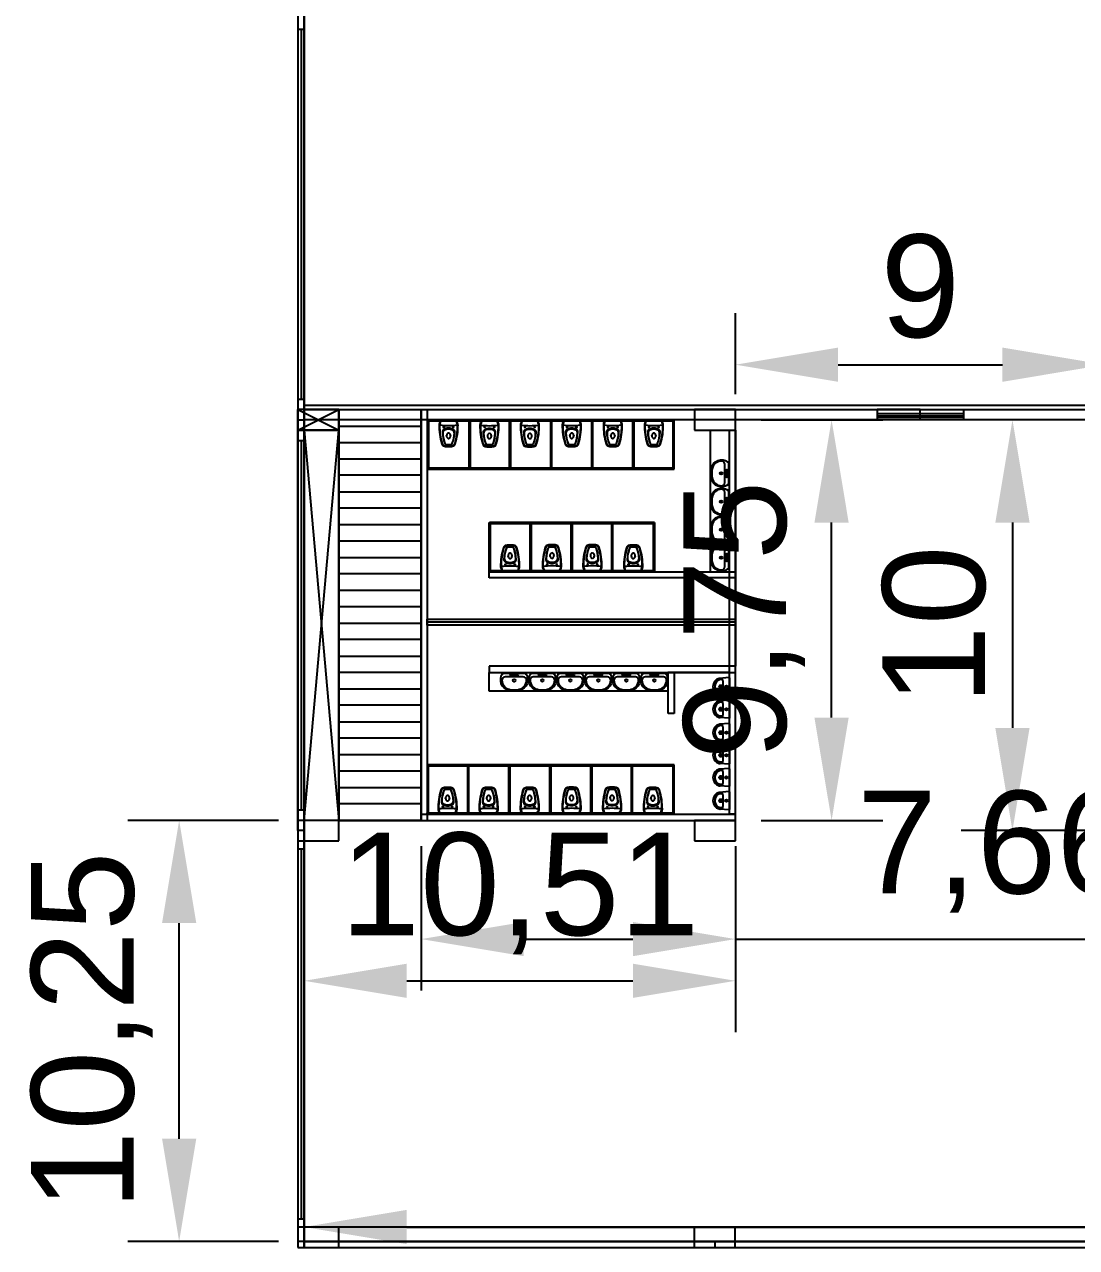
# Model space of a CAD drawing. Header units: millimetres. Extents: x 332 to 5606, y 276 to 1426.
# Drawn here: x 2765.07 to 2790.7, y 754.46 to 784.23 of the extents above; entities that cross this region are included whole.
import ezdxf

# ---------------------------------------------------------------- set-up
doc = ezdxf.new("R2010")
doc.units = ezdxf.units.MM
doc.layers.add('PEITORIL', color=5, linetype='Continuous')
doc.styles.get("Standard").update_dxf_attribs({"font": 'arial.ttf'})
doc.dimstyles.new('ISO-25', dxfattribs={"dimtxt": 2.5, "dimasz": 2.5, "dimexe": 1.25, "dimexo": 0.625, "dimtad": 1, "dimtxsty": 'Standard', "dimcen": 2.5, "dimadec": 0, "dimazin": 0, "dimtfac": 1, "dimtmove": 0, "dimatfit": 3, "dimfxl": 1, "dimarcsym": 0})

# ---------------------------------------------------------------- blocks, each defined once
blk = doc.blocks.new('vaso_cx_acoplada_1')
at = {"linetype": 'Continuous'}
for centre in [(-0.111, -0.242), (0.122, -0.242)]:
    blk.add_circle(centre, 0.008, dxfattribs=at)
for centre, radius, start, end in [((-0.115, -0.184), 0.11, 136.5326, 180), ((1.375, -0.195), 1.6, 179.59, 196.6011), ((0.001, -0.212), 0.215, 171.5717, 179.2851), ((1.375, -0.195), 1.59, 180.5244, 196.1957), ((0.001, -0.212), 0.215, 163.9784, 171.5717), ((-0.204, -0.182), 0.008, 171.5717, 263.6349), ((-0.101, -0.184), 0.11, 136.5326, 164.4946), ((0.005, 1.698), 1.9, 263.6349, 270), ((-0.249, -0.065), 0.07, 321.8555, 326.3665), ((-0.183, -0.109), 0.01, 95.7172, 146.3665), ((0.005, -1.99), 1.9, 90, 95.7172), ((-0.235, -0.065), 0.07, 321.8555, 326.3665), ((-0.16, -0.118), 0.0225, 114.5237, 139.2949), ((0.005, -0.493), 0.225, 90, 120.5583), ((0.005, -0.517), 0.225, 90, 116.109), ((0.005, -1.99), 1.9, 84.2828, 90), ((0.005, 1.698), 1.9, 270, 276.3651), ((0.005, -0.493), 0.225, 59.4417, 90), ((0.005, -0.517), 0.225, 63.891, 90), ((-1.364, -0.195), 1.59, 343.8043, 359.4756), ((-1.364, -0.195), 1.6, 343.3989, 0.41), ((0.171, -0.118), 0.0225, 40.7051, 65.4763), ((0.246, -0.065), 0.07, 213.6335, 218.1445), ((0.111, -0.184), 0.11, 15.5054, 43.4674), ((0.194, -0.109), 0.01, 33.6335, 84.2828), ((0.26, -0.065), 0.07, 213.6335, 218.1445), ((0.125, -0.184), 0.11, 0, 43.4674), ((0.215, -0.182), 0.008, 276.3651, 8.4283), ((0.01, -0.212), 0.215, 8.4283, 16.0216), ((0.01, -0.212), 0.215, 0.7149, 8.4283), ((-0.071, -0.363), 0.075, 120.5583, 184.2477), ((0.852, -0.295), 1, 184.2477, 200.2598), ((-0.061, -0.382), 0.075, 116.109, 182.0289), ((0.664, -0.356), 0.8, 182.0289, 200.9188), ((0.019, -0.458), 0.0636, 167.7779, 198.8244), ((-0.038, -0.446), 0.00501, 140.0137, 160.5298), ((-0.045, -0.439), 0.00416, 309.4719, 346.4901), ((0.048, -0.453), 0.0893, 163.2777, 172.1219), ((0.022, -0.458), 0.0664, 197.8884, 217.9267), ((0.027, -0.446), 0.0677, 144.0457, 163.2777), ((0.012, -0.466), 0.0536, 217.9267, 242.0063), ((0.014, -0.437), 0.0515, 119.7295, 144.0457), ((0.005, -0.478), 0.0398, 242.0063, 270), ((0.005, -0.422), 0.0347, 90, 119.7295), ((0.005, -0.422), 0.0347, 60.2705, 90), ((0.005, -0.478), 0.0398, 270, 297.9937), ((-0.003, -0.437), 0.0515, 35.9543, 60.2705), ((-0.001, -0.466), 0.0536, 297.9937, 322.0733), ((-0.016, -0.446), 0.0677, 16.7223, 35.9543), ((-0.011, -0.458), 0.0664, 322.0733, 342.1116), ((-0.037, -0.453), 0.0893, 7.8781, 16.7223), ((0.056, -0.439), 0.00416, 193.5099, 230.5281), ((-0.008, -0.458), 0.0636, 341.1756, 12.2221), ((0.049, -0.446), 0.00501, 19.4702, 39.9863), ((-0.653, -0.356), 0.8, 339.0812, 357.9711), ((-0.841, -0.295), 1, 339.7402, 355.7523), ((0.071, -0.382), 0.075, 357.9711, 63.891), ((0.082, -0.363), 0.075, 355.7523, 59.4417), ((-0.081, -0.629), 0.08, 196.6011, 260.4041), ((-0.075, -0.616), 0.08, 196.1957, 260.8899), ((0.005, -0.117), 0.6, 260.4041, 270), ((0.005, -0.117), 0.586, 260.8899, 270), ((-0.062, -0.632), 0.026, 200.2598, 262.5367), ((-0.059, -0.633), 0.026, 200.9188, 262.8803), ((0.005, -0.117), 0.546, 262.5367, 270), ((0.005, -0.117), 0.546, 270, 277.4633), ((0.005, -0.117), 0.586, 270, 279.1101), ((0.005, -0.117), 0.6, 270, 279.5959), ((0.07, -0.633), 0.026, 277.1197, 339.0812), ((0.073, -0.632), 0.026, 277.4633, 339.7402), ((0.086, -0.616), 0.08, 279.1101, 343.8043), ((0.092, -0.629), 0.08, 279.5959, 343.3989)]:
    blk.add_arc(centre, radius, start, end, dxfattribs=at)
blk = doc.blocks.new('mictorio')
for p, q in [((-0.214, 0), (0.214, 0)), ((-0.221, -0.008), (-0.203, -0.242)), ((-0.171, -0.19), (-0.165, -0.236)), ((-0.143, -0.157), (0.143, -0.157)), ((0.171, -0.19), (0.165, -0.236)), ((0.221, -0.008), (0.203, -0.242))]:
    blk.add_line(p, q)
for centre, radius in [((-0.028, -0.196), 0.0107), ((-0.028, -0.227), 0.0107), ((0, -0.072), 0.0286), ((0, -0.072), 0.0143), ((0, -0.18), 0.0107), ((0, -0.243), 0.0107), ((0.028, -0.196), 0.0107), ((0.028, -0.227), 0.0107)]:
    blk.add_circle(centre, radius)
for centre, radius, start, end in [((-0.214, -0.007), 0.00716, 90, 184.572), ((0.214, -0.007), 0.00716, 355.428, 90), ((-0.13, -0.229), 0.0737, 108.6318, 194.8504), ((0, -0.192), 0.209, 195.6529, 344.3471), ((-0.143, -0.186), 0.0286, 90, 187.7652), ((0, -0.181), 0.174, 198.6893, 341.3107), ((0.143, -0.186), 0.0286, 352.2348, 90), ((0.13, -0.229), 0.0737, 345.1496, 71.3682)]:
    blk.add_arc(centre, radius, start, end)
blk = doc.blocks.new('lavatorio_66x45')
blk.add_lwpolyline([(-0.285, -0.029, -0.247757), (-0.23, 0), (0, 0), (0.23, 0, -0.247757), (0.285, -0.029, -0.523187), (0.129, -0.437, -0.064231), (0, -0.454, -0.064231), (-0.129, -0.437, -0.523187)], format="xyb", close=True)
for points in [[(0.122, -0.408, 0.331039), (0.301, -0.191, 0.428943), (0.221, -0.107), (0, -0.107), (-0.221, -0.107, 0.428943), (-0.301, -0.191, 0.331039), (-0.122, -0.408)], [(-0.284, -0.053, -0.019603), (-0.274, -0.037, -0.247757), (-0.23, -0.013), (0.23, -0.013, -0.247757), (0.274, -0.037, -0.019603), (0.284, -0.053, -0.064281)]]:
    blk.add_lwpolyline(points, format="xyb")
for centre, radius in [((-0.074, -0.053), 0.0234), ((0, -0.194), 0.03), ((0, -0.053), 0.0234), ((0.074, -0.053), 0.0234)]:
    blk.add_circle(centre, radius)
for start, end in [(253.4907, 270), (270, 286.5093)]:
    blk.add_arc((0, 0.053), 0.477, start, end)
blk = doc.blocks.new('PORTA')
for p, q in [((-0.09, 0), (-0.09, -2.1)), ((-0.06, 0), (-0.06, -2.1))]:
    blk.add_line(p, q)
at = {"layer": 'PEITORIL'}
for p, q in [((-0.15, 0), (-0.15, -2.1)), ((0, 0), (0, -2.1))]:
    blk.add_line(p, q, dxfattribs=at)
blk = doc.blocks.new('*D108')
at = {"color": 0, "lineweight": -2, "transparency": 16777216}
for p, q in [((2791.017, 774.605), (2787.887, 774.605)), ((2789.137, 772.105), (2789.137, 767.105)), ((2791.017, 764.605), (2787.887, 764.605))]:
    blk.add_line(p, q, dxfattribs=at)
at = {"color": 0, "transparency": 16777216}
for points in [[(2788.72, 772.105), (2789.554, 772.105), (2789.137, 774.605)], [(2788.72, 767.105), (2789.554, 767.105), (2789.137, 764.605)]]:
    blk.add_solid(points, dxfattribs=at)
at = {"layer": 'Defpoints', "color": 0, "transparency": 16777216}
for p in [(2791.642, 774.605), (2789.137, 764.605), (2791.642, 764.605)]:
    blk.add_point(p, dxfattribs=at)
at = {"color": 0, "transparency": 16777216, "insert": (2787.235, 769.605), "char_height": 2.5, "attachment_point": 5, "rotation": 90}
blk.add_mtext('10', dxfattribs=at)
blk = doc.blocks.new('*D112')
at = {"color": 0, "lineweight": -2, "transparency": 16777216}
for p, q in [((2771.885, 755.58), (2771.885, 756.205)), ((2831.885, 755.58), (2831.885, 756.205)), ((2774.385, 754.955), (2829.385, 754.955))]:
    blk.add_line(p, q, dxfattribs=at)
at = {"color": 0, "transparency": 16777216}
for points in [[(2774.385, 755.372), (2774.385, 754.539), (2771.885, 754.955)], [(2829.385, 755.372), (2829.385, 754.539), (2831.885, 754.955)]]:
    blk.add_solid(points, dxfattribs=at)
at = {"layer": 'Defpoints', "color": 0, "transparency": 16777216}
for p in [(2771.885, 754.955), (2831.885, 754.955), (2831.885, 754.955)]:
    blk.add_point(p, dxfattribs=at)
at = {"color": 0, "transparency": 16777216, "insert": (2801.885, 756.857), "char_height": 2.5, "attachment_point": 5}
blk.add_mtext('60', dxfattribs=at)
blk = doc.blocks.new('*D113')
at = {"color": 0, "lineweight": -2, "transparency": 16777216}
for p, q in [((2771.26, 764.855), (2767.592, 764.855)), ((2768.842, 757.105), (2768.842, 762.355)), ((2771.26, 754.605), (2767.592, 754.605))]:
    blk.add_line(p, q, dxfattribs=at)
at = {"color": 0, "transparency": 16777216}
for points in [[(2768.426, 762.355), (2769.259, 762.355), (2768.842, 764.855)], [(2768.426, 757.105), (2769.259, 757.105), (2768.842, 754.605)]]:
    blk.add_solid(points, dxfattribs=at)
at = {"layer": 'Defpoints', "color": 0, "transparency": 16777216}
for p in [(2768.842, 764.855), (2771.885, 764.855), (2771.885, 754.605)]:
    blk.add_point(p, dxfattribs=at)
at = {"color": 0, "transparency": 16777216, "insert": (2766.715, 759.73), "char_height": 2.5, "attachment_point": 5, "rotation": 90}
blk.add_mtext('10,25', dxfattribs=at)
blk = doc.blocks.new('*D114')
at = {"color": 0, "lineweight": -2, "transparency": 16777216}
for p, q in [((2771.885, 764.23), (2771.885, 759.699)), ((2782.392, 764.23), (2782.392, 759.699)), ((2774.385, 760.949), (2779.892, 760.949))]:
    blk.add_line(p, q, dxfattribs=at)
at = {"color": 0, "transparency": 16777216}
for points in [[(2774.385, 761.365), (2774.385, 760.532), (2771.885, 760.949)], [(2779.892, 761.365), (2779.892, 760.532), (2782.392, 760.949)]]:
    blk.add_solid(points, dxfattribs=at)
at = {"layer": 'Defpoints', "color": 0, "transparency": 16777216}
for p in [(2771.885, 764.855), (2782.392, 764.855), (2782.392, 760.949)]:
    blk.add_point(p, dxfattribs=at)
at = {"color": 0, "transparency": 16777216, "insert": (2777.138, 763.076), "char_height": 2.5, "attachment_point": 5}
blk.add_mtext('10,51', dxfattribs=at)
blk = doc.blocks.new('*D115')
at = {"color": 0, "lineweight": -2, "transparency": 16777216}
for p, q in [((2783.017, 774.605), (2785.982, 774.605)), ((2784.732, 767.355), (2784.732, 772.105)), ((2783.017, 764.855), (2785.982, 764.855))]:
    blk.add_line(p, q, dxfattribs=at)
at = {"color": 0, "transparency": 16777216}
for points in [[(2784.315, 772.105), (2785.148, 772.105), (2784.732, 774.605)], [(2784.315, 767.355), (2785.148, 767.355), (2784.732, 764.855)]]:
    blk.add_solid(points, dxfattribs=at)
at = {"layer": 'Defpoints', "color": 0, "transparency": 16777216}
for p in [(2782.392, 774.605), (2784.732, 774.605), (2782.392, 764.855)]:
    blk.add_point(p, dxfattribs=at)
at = {"color": 0, "transparency": 16777216, "insert": (2782.604, 769.73), "char_height": 2.5, "attachment_point": 5, "rotation": 90}
blk.add_mtext('9,75', dxfattribs=at)
blk = doc.blocks.new('*D116')
at = {"color": 0, "lineweight": -2, "transparency": 16777216}
for p, q in [((2782.392, 775.23), (2782.392, 777.198)), ((2791.392, 775.23), (2791.392, 777.198)), ((2784.892, 775.948), (2788.892, 775.948))]:
    blk.add_line(p, q, dxfattribs=at)
at = {"color": 0, "transparency": 16777216}
for points in [[(2784.892, 776.364), (2784.892, 775.531), (2782.392, 775.948)], [(2788.892, 776.364), (2788.892, 775.531), (2791.392, 775.948)]]:
    blk.add_solid(points, dxfattribs=at)
at = {"layer": 'Defpoints', "color": 0, "transparency": 16777216}
for p in [(2791.392, 775.948), (2782.392, 774.605), (2791.392, 774.605)]:
    blk.add_point(p, dxfattribs=at)
at = {"color": 0, "transparency": 16777216, "insert": (2786.892, 777.849), "char_height": 2.5, "attachment_point": 5}
blk.add_mtext('9', dxfattribs=at)
blk = doc.blocks.new('*D123')
at = {"color": 0, "lineweight": -2, "transparency": 16777216}
for p, q in [((2774.735, 764.23), (2774.735, 760.714)), ((2782.392, 764.23), (2782.392, 760.714)), ((2777.235, 761.964), (2779.892, 761.964)), ((2782.392, 761.964), (2792.613, 761.964))]:
    blk.add_line(p, q, dxfattribs=at)
at = {"color": 0, "transparency": 16777216}
for points in [[(2777.235, 762.381), (2777.235, 761.548), (2774.735, 761.964)], [(2779.892, 762.381), (2779.892, 761.548), (2782.392, 761.964)]]:
    blk.add_solid(points, dxfattribs=at)
at = {"layer": 'Defpoints', "color": 0, "transparency": 16777216}
for p in [(2774.735, 764.855), (2782.392, 764.855), (2782.392, 761.964)]:
    blk.add_point(p, dxfattribs=at)
at = {"color": 0, "transparency": 16777216, "insert": (2788.752, 764.092), "char_height": 2.5, "attachment_point": 5}
blk.add_mtext('7,66', dxfattribs=at)

msp = doc.modelspace()

# ---------------------------------------------------------------- linework, layer by layer
for p, q in [((2771.735, 814.755), (2771.735, 754.455)), ((2771.885, 814.605), (2771.885, 754.605)), ((2771.885, 774.605), (2771.885, 784.605)), ((2772.735, 774.855), (2771.735, 774.855)), ((2771.735, 774.855), (2771.735, 774.355)), ((2772.735, 774.355), (2772.735, 774.855)), ((2772.735, 764.855), (2772.735, 774.855)), ((2772.735, 774.855), (2774.735, 774.855)), ((2774.735, 774.855), (2774.735, 774.355)), ((2774.735, 764.855), (2774.735, 774.855)), ((2782.392, 774.855), (2781.392, 774.855)), ((2781.392, 774.855), (2781.392, 774.355)), ((2782.392, 774.355), (2782.392, 774.855)), ((2771.735, 764.605), (2771.735, 774.605)), ((2771.735, 774.605), (2771.885, 774.605)), ((2772.735, 774.455), (2774.735, 774.455)), ((2772.735, 774.455), (2772.735, 774.055)), ((2771.735, 774.355), (2772.735, 774.355)), ((2771.885, 774.355), (2772.735, 774.355)), ((2781.392, 774.355), (2782.392, 774.355)), ((2772.735, 774.055), (2774.735, 774.055)), ((2772.735, 774.055), (2772.735, 773.655)), ((2772.735, 773.655), (2774.735, 773.655)), ((2774.735, 773.655), (2774.735, 773.255)), ((2774.735, 773.255), (2772.735, 773.255)), ((2772.735, 773.255), (2772.735, 772.855)), ((2772.735, 772.855), (2774.735, 772.855)), ((2774.735, 772.855), (2774.735, 772.455)), ((2774.735, 772.455), (2772.735, 772.455)), ((2772.735, 772.455), (2772.735, 772.055)), ((2772.735, 772.055), (2774.735, 772.055)), ((2774.735, 772.055), (2774.735, 771.655)), ((2774.735, 771.655), (2772.735, 771.655)), ((2772.735, 771.655), (2772.735, 771.255)), ((2772.735, 771.255), (2774.735, 771.255)), ((2774.735, 771.255), (2774.735, 770.855)), ((2774.735, 770.855), (2772.735, 770.855)), ((2772.735, 770.855), (2772.735, 770.455)), ((2772.735, 770.455), (2774.735, 770.455)), ((2774.735, 770.455), (2774.735, 770.055)), ((2774.735, 770.055), (2772.735, 770.055)), ((2772.735, 770.055), (2772.735, 769.655)), ((2772.735, 769.655), (2774.735, 769.655)), ((2774.735, 769.655), (2774.735, 769.255)), ((2774.735, 769.255), (2772.735, 769.255)), ((2772.735, 769.255), (2772.735, 768.855)), ((2772.735, 768.855), (2774.735, 768.855)), ((2774.735, 768.855), (2774.735, 768.455)), ((2774.735, 768.455), (2772.735, 768.455)), ((2772.735, 768.455), (2772.735, 768.055)), ((2772.735, 768.055), (2774.735, 768.055)), ((2774.735, 768.055), (2774.735, 767.655)), ((2774.735, 767.655), (2772.735, 767.655)), ((2772.735, 767.655), (2772.735, 767.255)), ((2772.735, 767.255), (2774.735, 767.255)), ((2774.735, 767.255), (2774.735, 766.855)), ((2774.735, 766.855), (2772.735, 766.855)), ((2772.735, 766.855), (2772.735, 766.455)), ((2772.735, 766.455), (2774.735, 766.455)), ((2774.735, 766.455), (2774.735, 766.055)), ((2774.735, 766.055), (2772.735, 766.055)), ((2772.735, 766.055), (2772.735, 765.655)), ((2772.735, 765.655), (2774.735, 765.655)), ((2774.735, 765.655), (2774.735, 765.255)), ((2774.735, 765.255), (2772.735, 765.255)), ((2772.735, 765.255), (2772.735, 764.855)), ((2772.735, 764.855), (2771.735, 764.855)), ((2771.735, 764.855), (2771.735, 764.355)), ((2772.735, 764.355), (2772.735, 764.855)), ((2774.735, 764.855), (2772.735, 764.855)), ((2772.735, 764.855), (2774.735, 764.855)), ((2782.392, 764.855), (2781.392, 764.855)), ((2781.392, 764.855), (2781.392, 764.355)), ((2782.392, 764.355), (2782.392, 764.855)), ((2771.885, 764.605), (2771.735, 764.605)), ((2771.735, 764.355), (2772.735, 764.355)), ((2771.885, 754.605), (2771.885, 764.605)), ((2781.392, 764.355), (2782.392, 764.355)), ((2772.735, 754.955), (2771.735, 754.955)), ((2771.735, 754.955), (2771.735, 754.455)), ((2772.735, 754.455), (2772.735, 754.955)), ((2782.385, 754.955), (2781.385, 754.955)), ((2781.385, 754.955), (2781.385, 754.455)), ((2782.385, 754.455), (2782.385, 754.955)), ((2771.885, 754.605), (2771.735, 754.605)), ((2771.885, 754.605), (2891.885, 754.605)), ((2771.885, 754.605), (2781.885, 754.605)), ((2771.885, 754.605), (2771.885, 754.455)), ((2771.885, 754.455), (2771.885, 754.605)), ((2781.885, 754.605), (2781.885, 754.605)), ((2781.885, 754.605), (2781.885, 754.455)), ((2771.735, 754.455), (2892.035, 754.455)), ((2771.735, 754.455), (2772.735, 754.455)), ((2781.385, 754.455), (2782.385, 754.455)), ((2781.885, 754.455), (2791.885, 754.455))]:
    msp.add_line(p, q)
at = {"color": 5}
for p, q in [((2771.885, 784.105), (2771.735, 784.105)), ((2771.81, 784.105), (2771.81, 775.105)), ((2771.735, 775.105), (2771.885, 775.105)), ((2771.735, 774.105), (2771.885, 774.105)), ((2771.81, 774.105), (2771.81, 765.105)), ((2771.885, 765.105), (2771.735, 765.105)), ((2771.885, 764.155), (2771.735, 764.155)), ((2771.81, 764.155), (2771.81, 755.155)), ((2771.735, 755.155), (2771.885, 755.155))]:
    msp.add_line(p, q, dxfattribs=at)
at = {"color": 1}
for p, q in [((2771.735, 774.855), (2772.735, 774.355)), ((2771.735, 774.355), (2772.735, 774.855)), ((2772.735, 774.855), (2771.735, 774.855)), ((2771.735, 774.855), (2771.735, 774.355)), ((2771.735, 774.355), (2771.735, 774.855)), ((2771.735, 774.855), (2771.735, 754.455)), ((2772.735, 774.855), (2772.735, 774.455)), ((2772.735, 774.855), (2772.735, 774.355)), ((2774.735, 774.855), (2774.885, 774.855)), ((2774.885, 774.855), (2774.885, 764.855)), ((2782.392, 764.855), (2782.392, 774.855)), ((2881.392, 774.605), (2774.735, 774.605)), ((2772.735, 774.355), (2771.735, 774.355)), ((2771.735, 774.355), (2771.735, 774.355)), ((2771.885, 764.855), (2772.735, 774.355)), ((2772.735, 774.355), (2771.885, 774.355)), ((2771.885, 774.355), (2772.735, 764.855)), ((2772.735, 774.355), (2772.735, 764.855)), ((2774.735, 774.355), (2774.735, 764.855)), ((2774.735, 764.855), (2774.735, 765.005)), ((2774.735, 765.005), (2782.392, 765.005)), ((2772.735, 764.855), (2771.885, 764.855)), ((2774.735, 764.855), (2782.392, 764.855))]:
    msp.add_line(p, q, dxfattribs=at)
at = {"color": 7, "true_color": 0xffffff}
for p, q in [((2891.885, 774.955), (2771.885, 774.955)), ((2781.787, 770.905), (2781.787, 774.355)), ((2776.392, 768.003), (2776.392, 768.455)), ((2780.75, 768.003), (2776.392, 768.003)), ((2891.885, 754.955), (2771.885, 754.955))]:
    msp.add_line(p, q, dxfattribs=at)
at = {"color": 3}
for p, q in [((2786.892, 774.855), (2785.842, 774.855)), ((2785.842, 774.855), (2785.842, 774.605)), ((2786.892, 774.605), (2786.892, 774.855)), ((2786.892, 774.855), (2787.942, 774.855)), ((2787.942, 774.855), (2787.942, 774.605)), ((2774.883, 774.605), (2774.883, 773.405)), ((2774.898, 774.605), (2774.883, 774.605)), ((2780.868, 774.575), (2774.883, 774.575)), ((2775.898, 774.605), (2774.898, 774.605)), ((2774.898, 774.605), (2774.898, 773.405)), ((2774.898, 774.605), (2774.898, 773.405)), ((2774.913, 774.605), (2774.913, 773.405)), ((2776.898, 774.605), (2775.898, 774.605)), ((2775.898, 774.605), (2775.898, 773.405)), ((2775.898, 774.605), (2775.928, 774.605)), ((2775.928, 774.605), (2775.928, 773.405)), ((2776.883, 774.605), (2776.883, 773.405)), ((2777.898, 774.605), (2776.898, 774.605)), ((2776.898, 774.605), (2776.898, 773.405)), ((2776.898, 774.605), (2776.898, 773.405)), ((2776.913, 774.605), (2776.913, 773.405)), ((2777.883, 774.605), (2777.883, 773.405)), ((2778.898, 774.605), (2777.898, 774.605)), ((2777.898, 774.605), (2777.898, 773.405)), ((2777.898, 774.605), (2777.898, 773.405)), ((2777.913, 774.605), (2777.913, 773.405)), ((2778.883, 774.605), (2778.883, 773.405)), ((2779.898, 774.605), (2778.898, 774.605)), ((2778.898, 774.605), (2778.898, 773.405)), ((2778.898, 774.605), (2778.898, 773.405)), ((2778.913, 774.605), (2778.913, 773.405)), ((2779.898, 774.605), (2779.883, 774.605)), ((2779.883, 774.605), (2779.883, 773.405)), ((2780.898, 774.605), (2779.898, 774.605)), ((2779.898, 774.605), (2779.898, 773.405)), ((2780.898, 774.605), (2779.898, 774.605)), ((2779.898, 774.605), (2779.913, 774.605)), ((2779.913, 774.605), (2779.913, 773.405)), ((2780.898, 774.605), (2780.868, 774.605)), ((2780.868, 774.605), (2780.868, 773.405)), ((2780.898, 773.405), (2780.898, 774.605)), ((2787.892, 774.605), (2786.892, 774.605)), ((2782.242, 765.009), (2782.242, 774.355)), ((2782.242, 774.355), (2782.392, 774.355)), ((2782.392, 774.355), (2782.392, 769.68)), ((2774.883, 773.435), (2780.898, 773.435)), ((2774.883, 773.405), (2774.898, 773.405)), ((2774.898, 773.405), (2775.898, 773.405)), ((2775.898, 773.405), (2775.898, 773.435)), ((2775.898, 773.405), (2776.898, 773.405)), ((2776.898, 773.405), (2777.898, 773.405)), ((2777.898, 773.405), (2778.898, 773.405)), ((2778.898, 773.405), (2779.898, 773.405)), ((2779.898, 773.405), (2780.898, 773.405)), ((2776.392, 770.905), (2776.392, 772.105)), ((2776.392, 772.105), (2780.422, 772.105)), ((2780.422, 772.075), (2776.392, 772.075)), ((2776.407, 770.905), (2776.407, 772.105)), ((2777.407, 772.105), (2776.407, 772.105)), ((2776.407, 770.905), (2776.407, 772.105)), ((2776.422, 770.905), (2776.422, 772.105)), ((2777.392, 770.905), (2777.392, 772.105)), ((2777.407, 770.905), (2777.407, 772.105)), ((2778.407, 772.105), (2777.407, 772.105)), ((2777.407, 770.905), (2777.407, 772.105)), ((2777.422, 770.905), (2777.422, 772.105)), ((2778.392, 770.905), (2778.392, 772.105)), ((2778.407, 770.905), (2778.407, 772.105)), ((2779.407, 772.105), (2778.407, 772.105)), ((2778.407, 770.905), (2778.407, 772.105)), ((2778.422, 770.905), (2778.422, 772.105)), ((2779.377, 770.905), (2779.377, 772.105)), ((2779.407, 770.905), (2779.407, 772.105)), ((2780.407, 772.105), (2779.407, 772.105)), ((2779.407, 772.105), (2779.407, 772.075)), ((2780.392, 770.905), (2780.392, 772.105)), ((2780.407, 770.905), (2780.407, 772.105)), ((2780.407, 770.905), (2780.407, 772.105)), ((2780.422, 772.105), (2780.407, 772.105)), ((2780.422, 770.905), (2780.422, 772.105)), ((2780.422, 772.105), (2780.422, 770.905)), ((2776.392, 770.935), (2780.422, 770.935)), ((2776.392, 770.755), (2776.392, 770.905)), ((2776.392, 770.905), (2782.392, 770.905)), ((2776.407, 770.905), (2777.407, 770.905)), ((2777.407, 770.905), (2778.407, 770.905)), ((2778.407, 770.905), (2779.407, 770.905)), ((2779.407, 770.905), (2779.377, 770.905)), ((2779.407, 770.905), (2780.407, 770.905)), ((2780.407, 770.905), (2780.422, 770.905)), ((2782.392, 770.755), (2776.392, 770.755)), ((2782.392, 769.755), (2782.392, 770.755)), ((2774.885, 769.605), (2774.885, 769.755)), ((2774.885, 769.755), (2782.392, 769.755)), ((2782.392, 769.68), (2774.885, 769.68)), ((2782.392, 769.605), (2774.885, 769.605)), ((2782.392, 765.005), (2782.392, 769.68)), ((2782.392, 769.68), (2782.392, 769.605)), ((2782.392, 769.605), (2782.392, 768.605)), ((2782.392, 768.605), (2776.392, 768.605)), ((2776.392, 768.605), (2776.392, 768.455)), ((2776.392, 768.455), (2782.392, 768.455)), ((2782.242, 768.455), (2780.742, 768.455)), ((2780.75, 767.455), (2780.75, 768.455)), ((2780.9, 768.455), (2780.9, 767.455)), ((2780.9, 767.455), (2780.75, 767.455)), ((2775.885, 766.205), (2774.885, 766.205)), ((2774.885, 766.205), (2774.885, 765.005)), ((2780.9, 766.175), (2774.885, 766.175)), ((2774.915, 765.005), (2774.915, 766.205)), ((2775.87, 765.005), (2775.87, 766.205)), ((2775.885, 765.005), (2775.885, 766.205)), ((2776.885, 766.205), (2775.885, 766.205)), ((2775.9, 765.005), (2775.9, 766.205)), ((2776.87, 765.005), (2776.87, 766.205)), ((2776.885, 765.005), (2776.885, 766.205)), ((2777.885, 766.205), (2776.885, 766.205)), ((2776.885, 765.005), (2776.885, 766.205)), ((2776.9, 765.005), (2776.9, 766.205)), ((2777.87, 765.005), (2777.87, 766.205)), ((2777.885, 765.005), (2777.885, 766.205)), ((2778.885, 766.205), (2777.885, 766.205)), ((2777.885, 765.005), (2777.885, 766.205)), ((2777.9, 765.005), (2777.9, 766.205)), ((2778.87, 765.005), (2778.87, 766.205)), ((2778.885, 765.005), (2778.885, 766.205)), ((2779.885, 766.205), (2778.885, 766.205)), ((2778.885, 765.005), (2778.885, 766.205)), ((2778.9, 765.005), (2778.9, 766.205)), ((2779.855, 765.005), (2779.855, 766.205)), ((2779.885, 765.005), (2779.885, 766.205)), ((2780.885, 766.205), (2779.885, 766.205)), ((2779.885, 766.205), (2779.885, 766.175)), ((2780.87, 765.005), (2780.87, 766.205)), ((2780.885, 765.005), (2780.885, 766.205)), ((2780.885, 765.005), (2780.885, 766.205)), ((2780.9, 766.205), (2780.885, 766.205)), ((2780.9, 765.005), (2780.9, 766.205)), ((2774.885, 765.005), (2774.885, 765.035)), ((2774.885, 765.005), (2775.885, 765.005)), ((2774.885, 765.005), (2775.885, 765.005)), ((2774.885, 765.005), (2774.915, 765.005)), ((2774.915, 765.035), (2780.9, 765.035)), ((2775.885, 765.005), (2775.87, 765.005)), ((2775.885, 765.005), (2776.885, 765.005)), ((2775.885, 765.005), (2775.9, 765.005)), ((2776.885, 765.005), (2777.885, 765.005)), ((2777.885, 765.005), (2778.885, 765.005)), ((2778.885, 765.005), (2779.885, 765.005)), ((2779.885, 765.005), (2779.855, 765.005)), ((2779.885, 765.005), (2780.885, 765.005)), ((2780.885, 765.005), (2780.9, 765.005)), ((2782.392, 765.005), (2782.242, 765.009))]:
    msp.add_line(p, q, dxfattribs=at)
at = {"color": 1, "lineweight": -3}
for points in [[(2771.885, 794.855), (2891.885, 794.855), (2891.885, 774.605), (2771.885, 774.605)], [(2771.885, 774.855), (2891.885, 774.855), (2891.885, 754.605), (2771.885, 754.605)]]:
    msp.add_lwpolyline(points, close=True, dxfattribs=at)

# ---------------------------------------------------------------- block references
at = {"color": 3}
for name, p, rotation in [('PORTA', (2787.942, 774.605), 270), ('lavatorio_66x45', (2782.237, 773.301), 270), ('lavatorio_66x45', (2782.237, 772.614), 270), ('lavatorio_66x45', (2782.237, 771.933), 270), ('vaso_cx_acoplada_1', (2776.907, 770.841), 179.999999999994), ('vaso_cx_acoplada_1', (2777.927, 770.846), 179.999999999994), ('vaso_cx_acoplada_1', (2778.912, 770.846), 179.999999999994), ('vaso_cx_acoplada_1', (2779.907, 770.841), 179.999999999994), ('lavatorio_66x45', (2782.237, 771.252), 270), ('mictorio', (2782.242, 768.109), 270), ('mictorio', (2782.242, 767.56), 270), ('mictorio', (2782.242, 766.99), 270), ('mictorio', (2782.242, 766.441), 270), ('mictorio', (2782.242, 765.898), 270), ('vaso_cx_acoplada_1', (2775.385, 764.941), 179.999999999994), ('vaso_cx_acoplada_1', (2776.385, 764.941), 179.999999999994), ('vaso_cx_acoplada_1', (2777.385, 764.941), 179.999999999994), ('vaso_cx_acoplada_1', (2778.405, 764.946), 179.999999999994), ('vaso_cx_acoplada_1', (2779.39, 764.946), 179.999999999994), ('vaso_cx_acoplada_1', (2780.385, 764.941), 179.999999999994), ('mictorio', (2782.242, 765.333), 270)]:
    msp.add_blockref(name, p, dxfattribs=dict(at, rotation=rotation))
for name, p in [('vaso_cx_acoplada_1', (2775.398, 774.67)), ('vaso_cx_acoplada_1', (2776.393, 774.665)), ('vaso_cx_acoplada_1', (2777.378, 774.665)), ('vaso_cx_acoplada_1', (2778.398, 774.67)), ('vaso_cx_acoplada_1', (2779.398, 774.67)), ('vaso_cx_acoplada_1', (2780.398, 774.67)), ('lavatorio_66x45', (2777.002, 768.455)), ('lavatorio_66x45', (2777.689, 768.455)), ('lavatorio_66x45', (2778.37, 768.455)), ('lavatorio_66x45', (2779.051, 768.455)), ('lavatorio_66x45', (2779.732, 768.455)), ('lavatorio_66x45', (2780.414, 768.455))]:
    msp.add_blockref(name, p, dxfattribs=at)

# ---------------------------------------------------------------- dimensions: what is measured, and where the dimension line sits
for base, p1, p2, picture, middle in [((2791.392, 775.948), (2782.392, 774.605), (2791.392, 774.605), '*D116', (2786.892, 777.849)), ((2782.392, 760.949), (2771.885, 764.855), (2782.392, 764.855), '*D114', (2777.138, 763.076)), ((2831.885, 754.955), (2771.885, 754.955), (2831.885, 754.955), '*D112', (2801.885, 756.857))]:
    dim = msp.add_linear_dim(base=base, p1=p1, p2=p2, dimstyle='ISO-25', dxfattribs=at)
    dim.commit()
    dim.dimension.update_dxf_attribs({"geometry": picture, "text_midpoint": middle})
for base, p1, p2, picture, middle in [((2784.732, 774.605), (2782.392, 764.855), (2782.392, 774.605), '*D115', (2782.604, 769.73)), ((2789.137, 764.605), (2791.642, 774.605), (2791.642, 764.605), '*D108', (2787.235, 769.605)), ((2768.842, 764.855), (2771.885, 754.605), (2771.885, 764.855), '*D113', (2766.715, 759.73))]:
    dim = msp.add_linear_dim(base=base, p1=p1, p2=p2, angle=90, dimstyle='ISO-25', dxfattribs=at)
    dim.commit()
    dim.dimension.update_dxf_attribs({"geometry": picture, "text_midpoint": middle})
at = {"color": 5}
dim = msp.add_linear_dim(base=(2782.392, 761.964), p1=(2774.735, 764.855), p2=(2782.392, 764.855), dimstyle='ISO-25', dxfattribs=at)
dim.commit()
dim.dimension.update_dxf_attribs({"geometry": '*D123', "text_midpoint": (2788.752, 764.092)})

doc.saveas('drawing.dxf')
